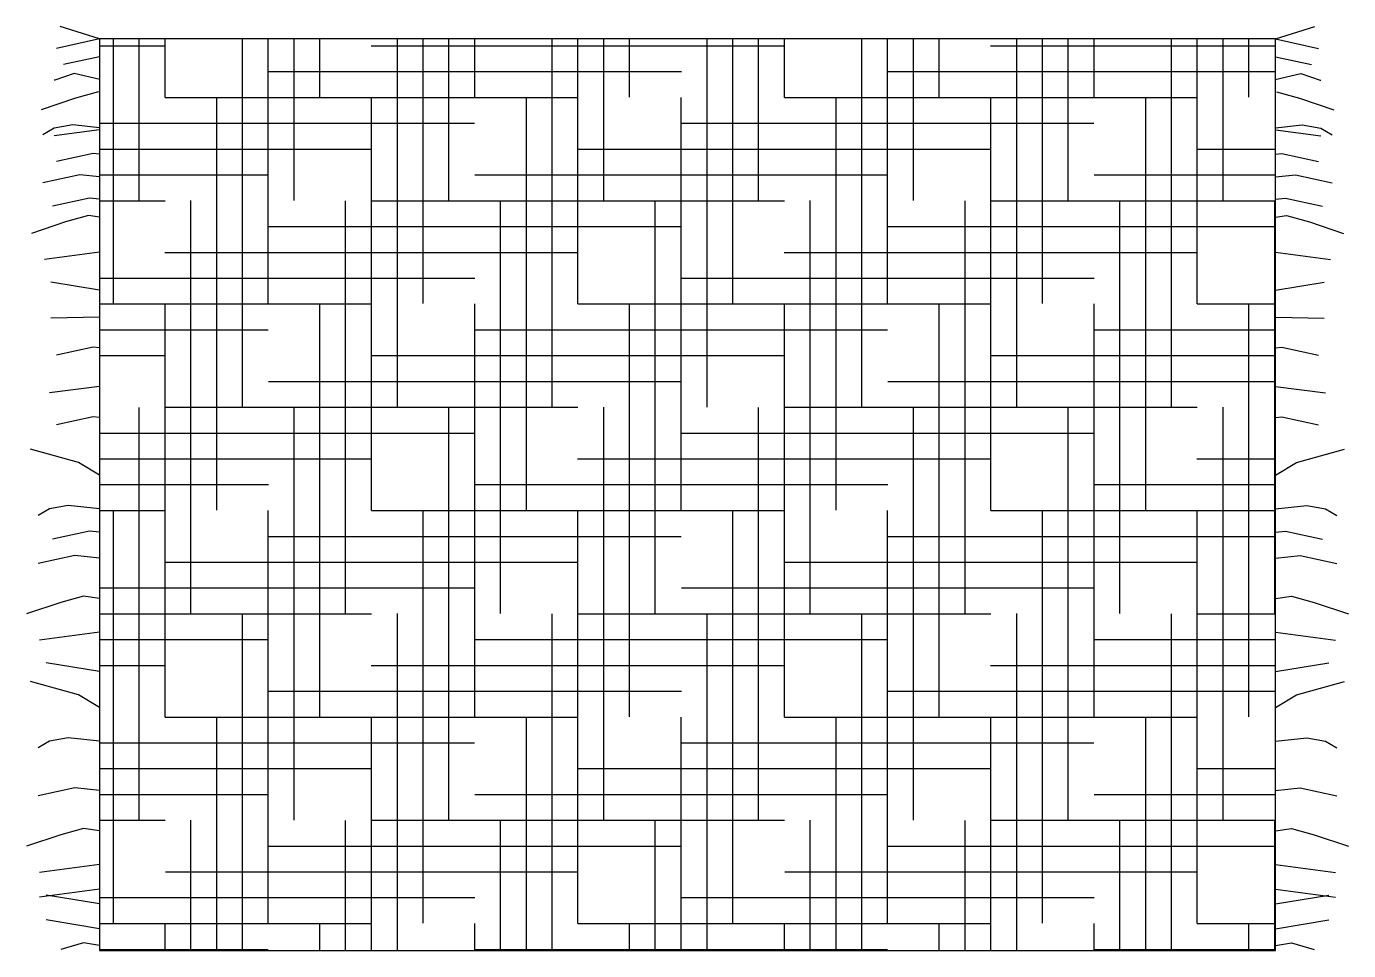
# Model space of a CAD drawing. Header units: millimetres. Extents: x -792.311 to -791.498, y 2629.391 to 2629.96.
import ezdxf

# ---------------------------------------------------------------- set-up
doc = ezdxf.new("R2010")
doc.units = ezdxf.units.MM
doc.header["$LTSCALE"] = 10
doc.layers.add('Móveis_diversos', color=2, linetype='Continuous')

msp = doc.modelspace()

# ---------------------------------------------------------------- hatches: boundary and pattern name
at = {"layer": 'Móveis_diversos'}
h = msp.add_hatch(dxfattribs=at)
h.set_pattern_fill('HOUND', color=1, scale=0.01, style=0)
h.paths.add_polyline_path([(-792.26623, 2629.95217), (-792.26623, 2629.39141), (-791.5429, 2629.39141), (-791.5429, 2629.95217)])

# ---------------------------------------------------------------- linework, layer by layer
for p, q in [((-792.26623, 2629.95217), (-792.29041, 2629.95972)), ((-791.5429, 2629.95217), (-791.51873, 2629.95972)), ((-792.26623, 2629.95217), (-792.2927, 2629.94619)), ((-791.5429, 2629.95217), (-791.51644, 2629.94619)), ((-792.26623, 2629.94107), (-792.28833, 2629.93625)), ((-791.5429, 2629.94107), (-791.52081, 2629.93625)), ((-792.29367, 2629.92673), (-792.29408, 2629.92673)), ((-792.28177, 2629.93083), (-792.29367, 2629.92673)), ((-792.26617, 2629.92714), (-792.28177, 2629.93083)), ((-791.54297, 2629.92714), (-791.52737, 2629.93083)), ((-791.52737, 2629.93083), (-791.51547, 2629.92673)), ((-791.51547, 2629.92673), (-791.51506, 2629.92673)), ((-792.26698, 2629.91953), (-792.28103, 2629.91552)), ((-791.54216, 2629.91953), (-791.52811, 2629.91552)), ((-792.28103, 2629.91552), (-792.3021, 2629.9085)), ((-791.52811, 2629.91552), (-791.50704, 2629.9085)), ((-792.29408, 2629.8972), (-792.30106, 2629.8931)), ((-792.28259, 2629.89925), (-792.29408, 2629.8972)), ((-792.26623, 2629.89608), (-792.29407, 2629.89246)), ((-792.26623, 2629.89743), (-792.28259, 2629.89925)), ((-791.5429, 2629.89743), (-791.52655, 2629.89925)), ((-791.5429, 2629.89608), (-791.51507, 2629.89246)), ((-791.52655, 2629.89925), (-791.51506, 2629.8972)), ((-791.51506, 2629.8972), (-791.50808, 2629.8931)), ((-792.27014, 2629.88159), (-792.29271, 2629.87667)), ((-792.26623, 2629.88118), (-792.27014, 2629.88159)), ((-791.5429, 2629.88118), (-791.539, 2629.88159)), ((-791.539, 2629.88159), (-791.51643, 2629.87667)), ((-792.27848, 2629.86849), (-792.30106, 2629.86357)), ((-792.26623, 2629.8672), (-792.27848, 2629.86849)), ((-791.5429, 2629.8672), (-791.53065, 2629.86849)), ((-791.53065, 2629.86849), (-791.50808, 2629.86357)), ((-792.27252, 2629.85419), (-792.2951, 2629.84927)), ((-792.26623, 2629.85353), (-792.27252, 2629.85419)), ((-791.5429, 2629.85353), (-791.53662, 2629.85419)), ((-791.53662, 2629.85419), (-791.51404, 2629.84927)), ((-792.27307, 2629.84352), (-792.28711, 2629.83951)), ((-792.26623, 2629.84243), (-792.27307, 2629.84352)), ((-791.5429, 2629.84243), (-791.53607, 2629.84352)), ((-791.53607, 2629.84352), (-791.52203, 2629.83951)), ((-792.28711, 2629.83951), (-792.30818, 2629.83249)), ((-791.52203, 2629.83951), (-791.50096, 2629.83249)), ((-792.26623, 2629.82087), (-792.30016, 2629.81645)), ((-791.5429, 2629.82087), (-791.50898, 2629.81645)), ((-792.26623, 2629.79754), (-792.29614, 2629.80242)), ((-791.5429, 2629.79754), (-791.513, 2629.80242)), ((-792.26623, 2629.78098), (-792.29614, 2629.78036)), ((-791.5429, 2629.78098), (-791.513, 2629.78036)), ((-792.27014, 2629.76246), (-792.29271, 2629.75754)), ((-792.26623, 2629.76205), (-792.27014, 2629.76246)), ((-791.5429, 2629.76205), (-791.539, 2629.76246)), ((-791.539, 2629.76246), (-791.51643, 2629.75754)), ((-792.26623, 2629.73839), (-792.29711, 2629.73437)), ((-791.5429, 2629.73839), (-791.51203, 2629.73437)), ((-792.27014, 2629.71957), (-792.29271, 2629.71465)), ((-792.26623, 2629.71916), (-792.27014, 2629.71957)), ((-791.5429, 2629.71916), (-791.539, 2629.71957)), ((-791.539, 2629.71957), (-791.51643, 2629.71465)), ((-792.27913, 2629.69147), (-792.30882, 2629.69975)), ((-791.53001, 2629.69147), (-791.50032, 2629.69975)), ((-792.26623, 2629.68374), (-792.27913, 2629.69147)), ((-791.5429, 2629.68374), (-791.53001, 2629.69147)), ((-792.28563, 2629.66515), (-792.29712, 2629.6631)), ((-792.26623, 2629.663), (-792.28563, 2629.66515)), ((-791.5429, 2629.663), (-791.52351, 2629.66515)), ((-791.52351, 2629.66515), (-791.51202, 2629.6631)), ((-792.29712, 2629.6631), (-792.3041, 2629.659)), ((-791.51202, 2629.6631), (-791.50504, 2629.659)), ((-792.27252, 2629.64928), (-792.2951, 2629.64436)), ((-792.26623, 2629.64862), (-792.27252, 2629.64928)), ((-791.5429, 2629.64862), (-791.53662, 2629.64928)), ((-791.53662, 2629.64928), (-791.51404, 2629.64436)), ((-792.28153, 2629.63439), (-792.3041, 2629.62947)), ((-792.26623, 2629.63279), (-792.28153, 2629.63439)), ((-791.5429, 2629.63279), (-791.52761, 2629.63439)), ((-791.52761, 2629.63439), (-791.50504, 2629.62947)), ((-792.27611, 2629.60942), (-792.29016, 2629.60541)), ((-792.26623, 2629.60785), (-792.27611, 2629.60942)), ((-791.5429, 2629.60785), (-791.53303, 2629.60942)), ((-791.53303, 2629.60942), (-791.51898, 2629.60541)), ((-792.29016, 2629.60541), (-792.31122, 2629.5984)), ((-791.51898, 2629.60541), (-791.49791, 2629.5984)), ((-792.26623, 2629.58717), (-792.3032, 2629.58236)), ((-791.5429, 2629.58717), (-791.50594, 2629.58236)), ((-792.26623, 2629.56294), (-792.29919, 2629.56832)), ((-791.5429, 2629.56294), (-791.50995, 2629.56832)), ((-792.27913, 2629.54858), (-792.30882, 2629.55686)), ((-791.53001, 2629.54858), (-791.50032, 2629.55686)), ((-792.26623, 2629.54085), (-792.27913, 2629.54858)), ((-791.5429, 2629.54085), (-791.53001, 2629.54858)), ((-792.29712, 2629.52021), (-792.3041, 2629.51611)), ((-792.28563, 2629.52226), (-792.29712, 2629.52021)), ((-792.26623, 2629.52011), (-792.28563, 2629.52226)), ((-791.5429, 2629.52011), (-791.52351, 2629.52226)), ((-791.52351, 2629.52226), (-791.51202, 2629.52021)), ((-791.51202, 2629.52021), (-791.50504, 2629.51611)), ((-792.28153, 2629.4915), (-792.3041, 2629.48658)), ((-792.26623, 2629.4899), (-792.28153, 2629.4915)), ((-791.5429, 2629.4899), (-791.52761, 2629.4915)), ((-791.52761, 2629.4915), (-791.50504, 2629.48658)), ((-792.29016, 2629.46252), (-792.31122, 2629.45551)), ((-792.27611, 2629.46653), (-792.29016, 2629.46252)), ((-792.26623, 2629.46496), (-792.27611, 2629.46653)), ((-791.5429, 2629.46496), (-791.53303, 2629.46653)), ((-791.53303, 2629.46653), (-791.51898, 2629.46252)), ((-791.51898, 2629.46252), (-791.49791, 2629.45551)), ((-792.26623, 2629.44428), (-792.3032, 2629.43946)), ((-791.5429, 2629.44428), (-791.50594, 2629.43946)), ((-792.26623, 2629.42908), (-792.3032, 2629.42426)), ((-791.5429, 2629.42908), (-791.50594, 2629.42426)), ((-792.26623, 2629.42005), (-792.29919, 2629.42543)), ((-791.5429, 2629.42005), (-791.50995, 2629.42543)), ((-792.26623, 2629.40485), (-792.29919, 2629.41023)), ((-791.5429, 2629.40485), (-791.50995, 2629.41023)), ((-792.27611, 2629.39615), (-792.29016, 2629.39214)), ((-792.26623, 2629.39457), (-792.27611, 2629.39615)), ((-791.5429, 2629.39457), (-791.53303, 2629.39615)), ((-791.53303, 2629.39615), (-791.51898, 2629.39214))]:
    msp.add_line(p, q, dxfattribs=at)
msp.add_lwpolyline([(-792.26623, 2629.95217), (-792.26623, 2629.39141), (-791.5429, 2629.39141), (-791.5429, 2629.95217)], close=True, dxfattribs=at)

doc.saveas('drawing.dxf')
